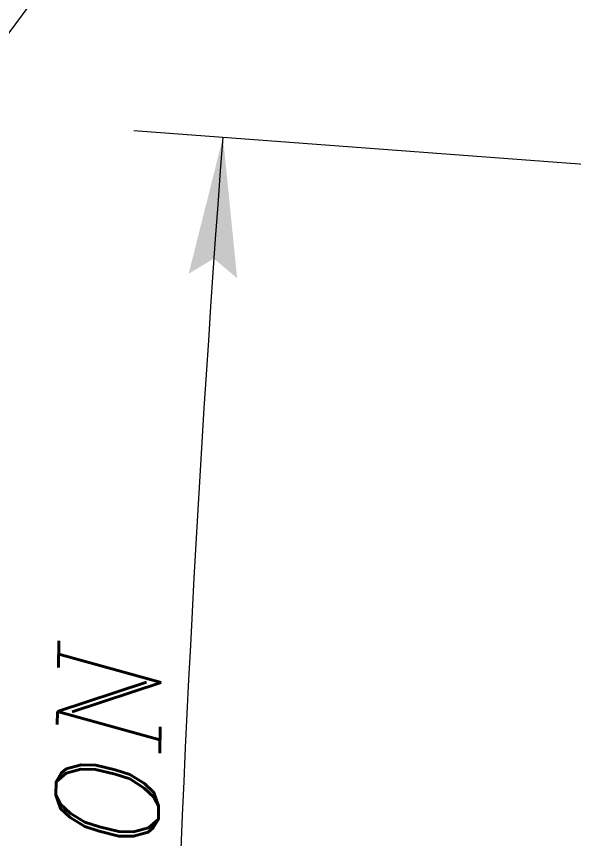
# Model space of a CAD drawing. Extents: x 2081963 to 2085386, y 738291 to 742228.
# Drawn here: x 2083588.41 to 2083615.47, y 741626.59 to 741666.57 of the extents above; entities that cross this region are included whole.
import ezdxf
from ezdxf.enums import TextEntityAlignment as Align

# ---------------------------------------------------------------- set-up
doc = ezdxf.new("R2010")
doc.units = 0
doc.header["$MEASUREMENT"] = 0
for name, color, linetype, lineweight in [('Prop Dimension', 7, 'Continuous', 13), ('Prop Rem of Exist Asph Pvmt', 9, 'Continuous', 13), ('Prop Terminator CELL', 7, 'Continuous', 0)]:
    doc.layers.add(name, color=color, linetype=linetype, lineweight=lineweight)
doc.styles.add('Style-ITALICS', font='ITALICS.shx')

# ---------------------------------------------------------------- blocks, each defined once
blk = doc.blocks.new('Terminator_3')
at = {"layer": 'Prop Terminator CELL', "color": 1, "linetype": 'Continuous', "lineweight": 0}
blk.add_solid([(-8.999982, 1.549997), (0, 0), (-7.899984, 0), (-9.049982, -1.599997)], dxfattribs=at)

msp = doc.modelspace()

# ---------------------------------------------------------------- hatches: boundary and pattern name
at = {"layer": 'Prop Rem of Exist Asph Pvmt'}
h = msp.add_hatch(dxfattribs=at)
h.set_pattern_fill('CROSSHATCH', style=0, pattern_type=2)
h.set_pattern_definition([(45, (2083507.605, 741641.739), (-7.07107, 7.07107), []), (315, (2083507.605, 741641.739), (7.07107, 7.07107), [])])
h.paths.add_polyline_path([(2083488.699, 741547.034, 0.345438), (2083494.427, 741596.079), (2083526.318, 741632.027), (2083555.76, 741669.718), (2083562.747, 741677.283), (2083567.797, 741684.367), (2083593.941, 741723.703), (2083617.283, 741762.87), (2083634.848, 741795.832), (2083629.247, 741762.357), (2083620.85, 741714.977), (2083616.306, 741707.535), (2083589.709, 741668.046), (2083562.165, 741630.846), (2083532.625, 741594.986), (2083501.666, 741560.104)])

# ---------------------------------------------------------------- linework, layer by layer
at = {"layer": 'Prop Dimension'}
msp.add_line((2083594.115, 741661.028), (2083654.721, 741656.463), dxfattribs=at)
at = {"layer": 'Prop Dimension', "extrusion": (0, 0, -1)}
for radius, end in [(1069.852, 14.256735), (1056.433, 4.307144)]:
    msp.add_arc((-2084651.897, 741581.36), radius, 358.573294, end, dxfattribs=at)
at = {"layer": 'Prop Rem of Exist Asph Pvmt', "color": 7, "flags": 128}
msp.add_lwpolyline([(2083488.699, 741547.034, 0.345438), (2083494.427, 741596.079), (2083526.318, 741632.027), (2083555.76, 741669.718), (2083562.747, 741677.283), (2083567.797, 741684.367), (2083593.941, 741723.703), (2083617.283, 741762.87), (2083634.848, 741795.832), (2083629.247, 741762.357), (2083620.85, 741714.977), (2083616.306, 741707.535), (2083589.709, 741668.046), (2083562.165, 741630.846), (2083532.625, 741594.986), (2083501.666, 741560.104), (2083488.699, 741547.034)], format="xyb", close=True, dxfattribs=at)

# ---------------------------------------------------------------- block references
at = {"layer": 'Prop Terminator CELL', "color": 1, "linetype": 'Continuous', "lineweight": 0, "xscale": 0.75, "yscale": 0.75, "zscale": 0.75, "rotation": 85.669261}
msp.add_blockref('Terminator_3', (2083598.447, 741660.701), dxfattribs=at)

# ---------------------------------------------------------------- texts
at = {"layer": 'Prop Dimension', "color": 7, "linetype": 'Continuous', "lineweight": 13, "style": 'Style-ITALICS'}
msp.add_text("100' TRANSITION", height=5, rotation=88.8732, dxfattribs=at).set_placement((2083594.853, 741604.501), align=Align.CENTER)

doc.saveas('drawing.dxf')
